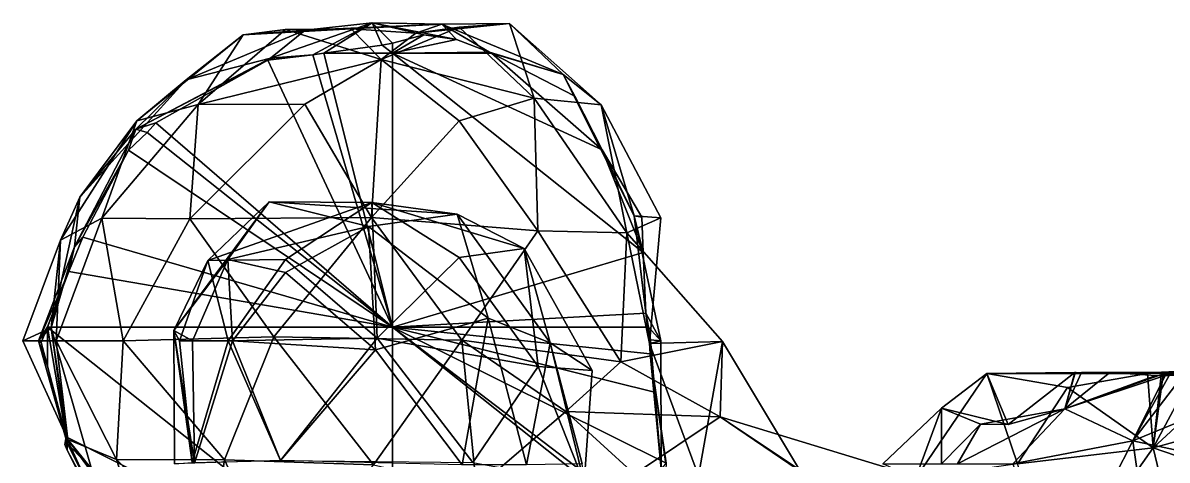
# Model space of a CAD drawing. Extents: x 290083 to 295691, y 4553739 to 4561622.
# Drawn here: x 292616.4 to 292782.3, y 4557980.9 to 4558044.2 of the extents above; entities that cross this region are included whole.
import ezdxf

# ---------------------------------------------------------------- set-up
doc = ezdxf.new("R2010")
doc.units = 0
doc.layers.add('Au_ppm_Pref_-_0_3', color=7, linetype='CONTINUOUS')

msp = doc.modelspace()

# ---------------------------------------------------------------- linework, layer by layer
at = {"layer": 'Au_ppm_Pref_-_0_3'}
for points in [[(292658.44, 4558039.62, 1906.61), (292652.3, 4558039.14, 1906.61), (292667.06, 4558044.23, 1904.05)], [(292667.06, 4558044.23, 1904.05), (292652.3, 4558039.14, 1906.61), (292657.33, 4558043.16, 1899.1)], [(292657.33, 4558043.16, 1899.1), (292677.15, 4558044.06, 1899.24), (292667.06, 4558044.23, 1904.05)], [(292660.02, 4558039.84, 1906.55), (292658.44, 4558039.62, 1906.61), (292667.06, 4558044.23, 1904.05)], [(292668.5, 4558041.03, 1906.2), (292660.02, 4558039.84, 1906.55), (292667.06, 4558044.23, 1904.05)], [(292670, 4558041.3, 1906.1), (292668.5, 4558041.03, 1906.2), (292667.06, 4558044.23, 1904.05)], [(292674.54, 4558042.51, 1905.55), (292670, 4558041.3, 1906.1), (292667.06, 4558044.23, 1904.05)], [(292667.06, 4558044.23, 1904.05), (292679.29, 4558041.83, 1905.16), (292674.54, 4558042.51, 1905.55)], [(292677.15, 4558044.06, 1899.24), (292679.29, 4558041.83, 1905.16), (292667.06, 4558044.23, 1904.05)], [(292673.36, 4558042.74, 1894.64), (292686.96, 4558044.16, 1894.64), (292677.15, 4558044.06, 1899.24)], [(292673.36, 4558042.74, 1894.64), (292679.66, 4558043.61, 1891.39), (292686.96, 4558044.16, 1894.64)], [(292677.15, 4558044.06, 1899.24), (292686.96, 4558044.16, 1894.64), (292694.75, 4558036.78, 1900.55)], [(292690.54, 4558033.34, 1888.94), (292686.96, 4558044.16, 1894.64), (292679.66, 4558043.61, 1891.39)], [(292690.54, 4558033.34, 1888.94), (292700.24, 4558032.35, 1894.64), (292686.96, 4558044.16, 1894.64)], [(292700.24, 4558032.35, 1894.64), (292694.75, 4558036.78, 1900.55), (292686.96, 4558044.16, 1894.64)], [(292648.34, 4558042.5, 1894.64), (292640.09, 4558035.97, 1900.56), (292632.95, 4558030.04, 1895.56)], [(292632.95, 4558030.04, 1895.56), (292641.82, 4558032.43, 1888.8), (292648.34, 4558042.5, 1894.64)], [(292640.09, 4558035.97, 1900.56), (292657.33, 4558043.16, 1899.1), (292652.3, 4558039.14, 1906.61)], [(292657.33, 4558043.16, 1899.1), (292640.09, 4558035.97, 1900.56), (292648.34, 4558042.5, 1894.64)], [(292641.82, 4558032.43, 1888.8), (292668.35, 4558038.93, 1888.07), (292654.46, 4558043.29, 1891.5)], [(292641.82, 4558032.43, 1888.8), (292654.46, 4558043.29, 1891.5), (292648.34, 4558042.5, 1894.64)], [(292663.99, 4558043.37, 1895.96), (292657.33, 4558043.16, 1899.1), (292648.34, 4558042.5, 1894.64)], [(292663.99, 4558043.37, 1895.96), (292648.34, 4558042.5, 1894.64), (292654.46, 4558043.29, 1891.5)], [(292663.99, 4558043.37, 1895.96), (292654.46, 4558043.29, 1891.5), (292668.35, 4558038.93, 1888.07)], [(292663.99, 4558043.37, 1895.96), (292677.15, 4558044.06, 1899.24), (292657.33, 4558043.16, 1899.1)], [(292663.99, 4558043.37, 1895.96), (292673.36, 4558042.74, 1894.64), (292677.15, 4558044.06, 1899.24)], [(292663.99, 4558043.37, 1895.96), (292668.35, 4558038.93, 1888.07), (292673.36, 4558042.74, 1894.64)], [(292673.36, 4558042.74, 1894.64), (292668.35, 4558038.93, 1888.07), (292679.66, 4558043.61, 1891.39)], [(292679.66, 4558043.61, 1891.39), (292668.35, 4558038.93, 1888.07), (292690.54, 4558033.34, 1888.94)], [(292670, 4558041.3, 1906.1), (292674.54, 4558042.51, 1905.55), (292670, 4558039.84, 1906.25)], [(292674.54, 4558042.51, 1905.55), (292679.29, 4558041.83, 1905.16), (292670, 4558039.84, 1906.25)], [(292677.15, 4558044.06, 1899.24), (292684.05, 4558040.01, 1904.89), (292679.29, 4558041.83, 1905.16)], [(292677.15, 4558044.06, 1899.24), (292694.75, 4558036.78, 1900.55), (292684.05, 4558040.01, 1904.89)], [(292668.5, 4558041.03, 1906.2), (292670, 4558039.84, 1906.25), (292660.02, 4558039.84, 1906.55)], [(292668.5, 4558041.03, 1906.2), (292670, 4558041.3, 1906.1), (292670, 4558039.84, 1906.25)], [(292679.29, 4558041.83, 1905.16), (292684.05, 4558040.01, 1904.89), (292670, 4558039.84, 1906.25)], [(292658.44, 4558039.62, 1906.61), (292670, 4558000.15, 1909.14), (292651.94, 4558038.85, 1906.86)], [(292652.8, 4558039.16, 1906.81), (292658.44, 4558039.62, 1906.61), (292651.94, 4558038.85, 1906.86)], [(292652.3, 4558039.14, 1906.61), (292652.8, 4558039.16, 1906.81), (292651.94, 4558038.85, 1906.86)], [(292652.3, 4558039.14, 1906.61), (292658.44, 4558039.62, 1906.61), (292652.8, 4558039.16, 1906.81)], [(292660.02, 4558039.84, 1906.55), (292670, 4558000.15, 1909.14), (292658.44, 4558039.62, 1906.61)], [(292670, 4558039.84, 1906.25), (292670, 4558000.15, 1909.14), (292660.02, 4558039.84, 1906.55)], [(292684.05, 4558040.01, 1904.89), (292684.37, 4558039.84, 1904.88), (292670, 4558039.84, 1906.25)], [(292706.34, 4558011, 1904.74), (292670, 4558000.15, 1909.14), (292670, 4558039.84, 1906.25)], [(292670, 4558039.84, 1906.25), (292700.37, 4558025.85, 1904.3), (292706.34, 4558011, 1904.74)], [(292684.37, 4558039.84, 1904.88), (292700.37, 4558025.85, 1904.3), (292670, 4558039.84, 1906.25)], [(292694.75, 4558036.78, 1900.55), (292684.37, 4558039.84, 1904.88), (292684.05, 4558040.01, 1904.89)], [(292684.37, 4558039.84, 1904.88), (292696.45, 4558033.64, 1904.15), (292700.37, 4558025.85, 1904.3)], [(292694.75, 4558036.78, 1900.55), (292696.45, 4558033.64, 1904.15), (292684.37, 4558039.84, 1904.88)], [(292651.94, 4558038.85, 1906.86), (292632.8, 4558028.84, 1906.52), (292652.3, 4558039.14, 1906.61)], [(292640.09, 4558035.97, 1900.56), (292652.3, 4558039.14, 1906.61), (292632.8, 4558028.84, 1906.52)], [(292635.68, 4558029.78, 1908), (292632.8, 4558028.84, 1906.52), (292651.94, 4558038.85, 1906.86)], [(292651.94, 4558038.85, 1906.86), (292670, 4558000.15, 1909.14), (292635.68, 4558029.78, 1908)], [(292657.29, 4558032.47, 1884.56), (292668.35, 4558038.93, 1888.07), (292641.82, 4558032.43, 1888.8)], [(292657.29, 4558032.47, 1884.56), (292666.95, 4558016.04, 1882.75), (292668.35, 4558038.93, 1888.07)], [(292666.95, 4558016.04, 1882.75), (292679.66, 4558030.07, 1884.02), (292668.35, 4558038.93, 1888.07)], [(292668.35, 4558038.93, 1888.07), (292679.66, 4558030.07, 1884.02), (292690.54, 4558033.34, 1888.94)], [(292640.09, 4558035.97, 1900.56), (292632.8, 4558028.84, 1906.52), (292624.67, 4558018.97, 1901.13)], [(292632.95, 4558030.04, 1895.56), (292640.09, 4558035.97, 1900.56), (292624.67, 4558018.97, 1901.13)], [(292696.45, 4558033.64, 1904.15), (292694.75, 4558036.78, 1900.55), (292700.37, 4558025.85, 1904.3)], [(292700.37, 4558025.85, 1904.3), (292694.75, 4558036.78, 1900.55), (292705.04, 4558016.28, 1900.58)], [(292700.24, 4558032.35, 1894.64), (292705.04, 4558016.28, 1900.58), (292694.75, 4558036.78, 1900.55)], [(292691.04, 4558014.13, 1883.97), (292690.54, 4558033.34, 1888.94), (292679.66, 4558030.07, 1884.02)], [(292691.04, 4558014.13, 1883.97), (292703.99, 4558013.84, 1889.42), (292690.54, 4558033.34, 1888.94)], [(292703.99, 4558013.84, 1889.42), (292700.24, 4558032.35, 1894.64), (292690.54, 4558033.34, 1888.94)], [(292632.95, 4558030.04, 1895.56), (292627.84, 4558015.95, 1888.38), (292641.82, 4558032.43, 1888.8)], [(292641.82, 4558032.43, 1888.8), (292627.84, 4558015.95, 1888.38), (292640.61, 4558015.83, 1883.52)], [(292640.61, 4558015.83, 1883.52), (292666.95, 4558016.04, 1882.75), (292657.29, 4558032.47, 1884.56)], [(292657.29, 4558032.47, 1884.56), (292641.82, 4558032.43, 1888.8), (292640.61, 4558015.83, 1883.52)], [(292703.99, 4558013.84, 1889.42), (292708.88, 4558016.02, 1894.64), (292700.24, 4558032.35, 1894.64)], [(292708.88, 4558016.02, 1894.64), (292705.04, 4558016.28, 1900.58), (292700.24, 4558032.35, 1894.64)], [(292621.86, 4558012.75, 1894.64), (292627.84, 4558015.95, 1888.38), (292632.95, 4558030.04, 1895.56)], [(292632.95, 4558030.04, 1895.56), (292624.67, 4558018.97, 1901.13), (292621.86, 4558012.75, 1894.64)], [(292634.43, 4558028.38, 1908.14), (292632.8, 4558028.84, 1906.52), (292635.68, 4558029.78, 1908)], [(292635.68, 4558029.78, 1908), (292670, 4558000.15, 1909.14), (292634.43, 4558028.38, 1908.14)], [(292679.66, 4558030.07, 1884.02), (292666.95, 4558016.04, 1882.75), (292691.04, 4558014.13, 1883.97)], [(292631.74, 4558025.82, 1908.09), (292623.89, 4558011.82, 1906.52), (292632.8, 4558028.84, 1906.52)], [(292623.89, 4558011.82, 1906.52), (292624.67, 4558018.97, 1901.13), (292632.8, 4558028.84, 1906.52)], [(292631.74, 4558025.82, 1908.09), (292632.8, 4558028.84, 1906.52), (292634.43, 4558028.38, 1908.14)], [(292670, 4558000.15, 1909.14), (292631.74, 4558025.82, 1908.09), (292634.43, 4558028.38, 1908.14)], [(292631.74, 4558025.82, 1908.09), (292625.1, 4558013.18, 1908.01), (292623.89, 4558011.82, 1906.52)], [(292670, 4558000.15, 1909.14), (292625.1, 4558013.18, 1908.01), (292631.74, 4558025.82, 1908.09)], [(292700.37, 4558025.85, 1904.3), (292706.14, 4558016.11, 1904.41), (292706.34, 4558011, 1904.74)], [(292705.04, 4558016.28, 1900.58), (292706.14, 4558016.11, 1904.41), (292700.37, 4558025.85, 1904.3)], [(292624.67, 4558018.97, 1901.13), (292623.89, 4558011.82, 1906.52), (292620.5, 4558000.06, 1900.67)], [(292620.5, 4558000.06, 1900.67), (292621.86, 4558012.75, 1894.64), (292624.67, 4558018.97, 1901.13)], [(292646.14, 4558009.97, 1859.01), (292638.31, 4557999.68, 1853.51), (292652.12, 4558018.31, 1852.99)], [(292643.24, 4558009.82, 1848.55), (292652.12, 4558018.31, 1852.99), (292638.31, 4557999.68, 1853.51)], [(292643.24, 4558009.82, 1848.55), (292667.02, 4558018.24, 1846.65), (292652.12, 4558018.31, 1852.99)], [(292643.24, 4558009.82, 1848.55), (292654.46, 4558009.95, 1843.22), (292667.02, 4558018.24, 1846.65)], [(292666.52, 4558014.75, 1858.56), (292646.14, 4558009.97, 1859.01), (292652.12, 4558018.31, 1852.99)], [(292666.52, 4558014.75, 1858.56), (292652.12, 4558018.31, 1852.99), (292679.39, 4558016.51, 1853.34)], [(292652.12, 4558018.31, 1852.99), (292667.02, 4558018.24, 1846.65), (292679.39, 4558016.51, 1853.34)], [(292654.46, 4558009.95, 1843.22), (292667.77, 4557998.56, 1840.52), (292667.02, 4558018.24, 1846.65)], [(292679.39, 4558016.51, 1853.34), (292667.02, 4558018.24, 1846.65), (292689.09, 4558011.54, 1847.13)], [(292667.77, 4557998.56, 1840.52), (292679.66, 4558010.24, 1843.12), (292667.02, 4558018.24, 1846.65)], [(292679.66, 4558010.24, 1843.12), (292689.09, 4558011.54, 1847.13), (292667.02, 4558018.24, 1846.65)], [(292621.22, 4557998.2, 1889.55), (292627.84, 4558015.95, 1888.38), (292621.86, 4558012.75, 1894.64)], [(292630.95, 4557998.2, 1883.56), (292627.84, 4558015.95, 1888.38), (292621.22, 4557998.2, 1889.55)], [(292640.61, 4558015.83, 1883.52), (292627.84, 4558015.95, 1888.38), (292630.95, 4557998.2, 1883.56)], [(292666.95, 4558016.04, 1882.75), (292640.61, 4558015.83, 1883.52), (292652.79, 4557998.78, 1882.48)], [(292680.04, 4557998.29, 1882.48), (292666.95, 4558016.04, 1882.75), (292652.79, 4557998.78, 1882.48)], [(292683.88, 4558001.47, 1860.1), (292666.52, 4558014.75, 1858.56), (292679.39, 4558016.51, 1853.34)], [(292680.04, 4557998.29, 1882.48), (292691.04, 4558014.13, 1883.97), (292666.95, 4558016.04, 1882.75)], [(292683.88, 4558001.47, 1860.1), (292679.39, 4558016.51, 1853.34), (292692.87, 4557997.9, 1853.15)], [(292679.39, 4558016.51, 1853.34), (292689.09, 4558011.54, 1847.13), (292692.87, 4557997.9, 1853.15)], [(292703.99, 4558013.84, 1889.42), (292707.26, 4557997.81, 1894.82), (292708.88, 4558016.02, 1894.64)], [(292706.14, 4558016.11, 1904.41), (292705.04, 4558016.28, 1900.58), (292706.34, 4558011, 1904.74)], [(292705.04, 4558016.28, 1900.58), (292706.7, 4558002.18, 1905.34), (292706.34, 4558011, 1904.74)], [(292706.7, 4558002.18, 1905.34), (292705.04, 4558016.28, 1900.58), (292708.89, 4557998.2, 1900.58)], [(292707.26, 4557997.81, 1894.82), (292705.04, 4558016.28, 1900.58), (292708.88, 4558016.02, 1894.64)], [(292707.26, 4557997.81, 1894.82), (292708.89, 4557998.2, 1900.58), (292705.04, 4558016.28, 1900.58)], [(292630.95, 4557998.2, 1883.56), (292652.79, 4557998.78, 1882.48), (292640.61, 4558015.83, 1883.52)], [(292666.52, 4558014.75, 1858.56), (292654.46, 4558008.07, 1862.3), (292646.14, 4558009.97, 1859.01)], [(292667.55, 4557996.9, 1863), (292654.46, 4558008.07, 1862.3), (292666.52, 4558014.75, 1858.56)], [(292667.55, 4557996.9, 1863), (292666.52, 4558014.75, 1858.56), (292683.88, 4558001.47, 1860.1)], [(292616.41, 4557998.2, 1894.64), (292621.86, 4558012.75, 1894.64), (292620.5, 4558000.06, 1900.67)], [(292621.86, 4558012.75, 1894.64), (292616.41, 4557998.2, 1894.64), (292621.22, 4557998.2, 1889.55)], [(292670, 4558000.15, 1909.14), (292623.09, 4558008.24, 1907.99), (292625.1, 4558013.18, 1908.01)], [(292623.89, 4558011.82, 1906.52), (292625.1, 4558013.18, 1908.01), (292623.09, 4558008.24, 1907.99)], [(292691.04, 4558014.13, 1883.97), (292680.04, 4557998.29, 1882.48), (292703.09, 4557995.12, 1884.63)], [(292703.09, 4557995.12, 1884.63), (292703.99, 4558013.84, 1889.42), (292691.04, 4558014.13, 1883.97)], [(292703.09, 4557995.12, 1884.63), (292717.85, 4557998.11, 1888.68), (292703.99, 4558013.84, 1889.42)], [(292703.99, 4558013.84, 1889.42), (292717.85, 4557998.11, 1888.68), (292707.26, 4557997.81, 1894.82)], [(292623.89, 4558011.82, 1906.52), (292623.09, 4558008.24, 1907.99), (292618.68, 4557998.2, 1906.52)], [(292623.89, 4558011.82, 1906.52), (292618.68, 4557998.2, 1906.52), (292620.5, 4558000.06, 1900.67)], [(292706.34, 4558011, 1904.74), (292706.7, 4558002.18, 1905.34), (292670, 4558000.15, 1909.14)], [(292691.11, 4557994.46, 1842.98), (292689.09, 4558011.54, 1847.13), (292679.66, 4558010.24, 1843.12)], [(292698.96, 4557993.87, 1847.13), (292692.87, 4557997.9, 1853.15), (292689.09, 4558011.54, 1847.13)], [(292698.96, 4557993.87, 1847.13), (292689.09, 4558011.54, 1847.13), (292691.11, 4557994.46, 1842.98)], [(292646.14, 4558009.97, 1859.01), (292641.01, 4557998.2, 1859.01), (292638.31, 4557999.68, 1853.51)], [(292638.31, 4557999.68, 1853.51), (292639.13, 4557998.2, 1847.13), (292643.24, 4558009.82, 1848.55)], [(292643.24, 4558009.82, 1848.55), (292639.13, 4557998.2, 1847.13), (292646.16, 4557998.2, 1843.22)], [(292646.78, 4557998.2, 1862.63), (292641.01, 4557998.2, 1859.01), (292646.14, 4558009.97, 1859.01)], [(292643.24, 4558009.82, 1848.55), (292646.16, 4557998.2, 1843.22), (292654.46, 4558009.95, 1843.22)], [(292646.78, 4557998.2, 1862.63), (292646.14, 4558009.97, 1859.01), (292654.46, 4558008.07, 1862.3)], [(292654.46, 4558009.95, 1843.22), (292646.16, 4557998.2, 1843.22), (292667.77, 4557998.56, 1840.52)], [(292679.66, 4558010.24, 1843.12), (292667.77, 4557998.56, 1840.52), (292691.11, 4557994.46, 1842.98)], [(292618.68, 4557998.2, 1906.52), (292623.09, 4558008.24, 1907.99), (292620, 4558000.19, 1907.97)], [(292623.09, 4558008.24, 1907.99), (292620, 4558000.15, 1907.97), (292620, 4558000.19, 1907.97)], [(292670, 4558000.15, 1909.14), (292620, 4558000.15, 1907.97), (292623.09, 4558008.24, 1907.99)], [(292667.55, 4557996.9, 1863), (292646.78, 4557998.2, 1862.63), (292654.46, 4558008.07, 1862.3)], [(292667.55, 4557996.9, 1863), (292683.88, 4558001.47, 1860.1), (292680.1, 4557980.2, 1865.7)], [(292670, 4558000.15, 1909.14), (292706.7, 4558002.18, 1905.34), (292707.1, 4558000.15, 1905.45)], [(292689.4, 4557980.22, 1859.43), (292680.1, 4557980.2, 1865.7), (292683.88, 4558001.47, 1860.1)], [(292689.4, 4557980.22, 1859.43), (292683.88, 4558001.47, 1860.1), (292692.87, 4557997.9, 1853.15)], [(292706.7, 4558002.18, 1905.34), (292708.89, 4557998.2, 1900.58), (292707.1, 4558000.15, 1905.45)], [(292622.92, 4557983.87, 1894.64), (292616.41, 4557998.2, 1894.64), (292620.5, 4558000.06, 1900.67)], [(292618.68, 4557998.2, 1906.52), (292620, 4558000.19, 1907.97), (292619.99, 4558000.16, 1907.97)], [(292619.99, 4558000.16, 1907.97), (292619.06, 4557997.95, 1907.76), (292618.68, 4557998.2, 1906.52)], [(292622.85, 4557983.35, 1907.48), (292620.5, 4558000.06, 1900.67), (292618.68, 4557998.2, 1906.52)], [(292619.99, 4558000.16, 1907.97), (292619.99, 4558000.15, 1907.97), (292619.06, 4557997.95, 1907.76)], [(292620, 4557994.53, 1907.87), (292619.06, 4557997.95, 1907.76), (292620, 4558000.15, 1907.97)], [(292620, 4558000.15, 1907.97), (292619.06, 4557997.95, 1907.76), (292619.99, 4558000.15, 1907.97)], [(292620, 4558000.19, 1907.97), (292620, 4558000.15, 1907.97), (292619.99, 4558000.16, 1907.97)], [(292619.99, 4558000.15, 1907.97), (292619.99, 4558000.16, 1907.97), (292620, 4558000.15, 1907.97)], [(292620, 4558000.15, 1907.97), (292622.7, 4557984.29, 1907.84), (292620, 4557994.53, 1907.87)], [(292670, 4557960.47, 1909.73), (292622.7, 4557984.29, 1907.84), (292620, 4558000.15, 1907.97)], [(292620, 4558000.15, 1907.97), (292670, 4558000.15, 1909.14), (292670, 4557960.47, 1909.73)], [(292622.92, 4557983.87, 1894.64), (292620.5, 4558000.06, 1900.67), (292626.36, 4557979.66, 1900.59)], [(292622.85, 4557983.35, 1907.48), (292626.36, 4557979.66, 1900.59), (292620.5, 4558000.06, 1900.67)], [(292639.13, 4557998.2, 1847.13), (292638.31, 4557999.68, 1853.51), (292640.93, 4557980.58, 1846.89)], [(292641.01, 4557998.2, 1859.01), (292641.3, 4557980.46, 1859.18), (292638.31, 4557999.68, 1853.51)], [(292641.3, 4557980.46, 1859.18), (292638.39, 4557980.39, 1853.07), (292638.31, 4557999.68, 1853.51)], [(292638.31, 4557999.68, 1853.51), (292638.39, 4557980.39, 1853.07), (292640.93, 4557980.58, 1846.89)], [(292709.08, 4557969.14, 1909.33), (292670, 4557960.47, 1909.73), (292670, 4558000.15, 1909.14)], [(292707.34, 4557996.29, 1905.93), (292708.19, 4557990.7, 1906.58), (292670, 4558000.15, 1909.14)], [(292707.1, 4558000.15, 1905.45), (292707.34, 4557996.29, 1905.93), (292670, 4558000.15, 1909.14)], [(292670, 4558000.15, 1909.14), (292708.19, 4557990.7, 1906.58), (292709.65, 4557980.48, 1907.78)], [(292670, 4558000.15, 1909.14), (292709.14, 4557970.43, 1909.16), (292709.08, 4557969.14, 1909.33)], [(292670, 4558000.15, 1909.14), (292709.65, 4557980.48, 1907.78), (292709.14, 4557970.43, 1909.16)], [(292707.1, 4558000.15, 1905.45), (292707.42, 4557998.35, 1905.66), (292707.34, 4557996.29, 1905.93)], [(292707.1, 4558000.15, 1905.45), (292708.89, 4557998.2, 1900.58), (292707.42, 4557998.35, 1905.66)], [(292622.92, 4557983.87, 1894.64), (292621.22, 4557998.2, 1889.55), (292616.41, 4557998.2, 1894.64)], [(292618.68, 4557998.2, 1906.52), (292619.06, 4557997.95, 1907.76), (292620, 4557994.53, 1907.87)], [(292620, 4557994.53, 1907.87), (292622.85, 4557983.35, 1907.48), (292618.68, 4557998.2, 1906.52)], [(292630.95, 4557998.2, 1883.56), (292621.22, 4557998.2, 1889.55), (292629.97, 4557980.97, 1888.9)], [(292622.92, 4557983.87, 1894.64), (292629.97, 4557980.97, 1888.9), (292621.22, 4557998.2, 1889.55)], [(292645.65, 4557980.96, 1883.16), (292630.95, 4557998.2, 1883.56), (292629.97, 4557980.97, 1888.9)], [(292645.65, 4557980.96, 1883.16), (292652.79, 4557998.78, 1882.48), (292630.95, 4557998.2, 1883.56)], [(292646.16, 4557998.2, 1843.22), (292639.13, 4557998.2, 1847.13), (292640.93, 4557980.58, 1846.89)], [(292646.16, 4557998.2, 1843.22), (292640.93, 4557980.58, 1846.89), (292653.74, 4557980.85, 1840.49)], [(292646.78, 4557998.2, 1862.63), (292641.3, 4557980.46, 1859.18), (292641.01, 4557998.2, 1859.01)], [(292653.78, 4557980.84, 1865.91), (292641.3, 4557980.46, 1859.18), (292646.78, 4557998.2, 1862.63)], [(292645.65, 4557980.96, 1883.16), (292667.22, 4557980.2, 1880.35), (292652.79, 4557998.78, 1882.48)], [(292646.16, 4557998.2, 1843.22), (292653.74, 4557980.85, 1840.49), (292667.77, 4557998.56, 1840.52)], [(292667.55, 4557996.9, 1863), (292653.78, 4557980.84, 1865.91), (292646.78, 4557998.2, 1862.63)], [(292667.22, 4557980.2, 1880.35), (292680.04, 4557998.29, 1882.48), (292652.79, 4557998.78, 1882.48)], [(292653.74, 4557980.85, 1840.49), (292681.63, 4557980.57, 1840.07), (292667.77, 4557998.56, 1840.52)], [(292667.22, 4557980.2, 1880.35), (292682.19, 4557976.85, 1879.2), (292680.04, 4557998.29, 1882.48)], [(292667.77, 4557998.56, 1840.52), (292681.63, 4557980.57, 1840.07), (292691.11, 4557994.46, 1842.98)], [(292680.04, 4557998.29, 1882.48), (292695.13, 4557987.93, 1881.6), (292703.09, 4557995.12, 1884.63)], [(292695.13, 4557987.93, 1881.6), (292680.04, 4557998.29, 1882.48), (292682.19, 4557976.85, 1879.2)], [(292689.4, 4557980.22, 1859.43), (292692.87, 4557997.9, 1853.15), (292697.51, 4557980.39, 1853.07)], [(292698.96, 4557993.87, 1847.13), (292697.77, 4557977.59, 1846.66), (292692.87, 4557997.9, 1853.15)], [(292697.51, 4557980.39, 1853.07), (292692.87, 4557997.9, 1853.15), (292697.77, 4557977.59, 1846.66)], [(292717.85, 4557998.11, 1888.68), (292703.09, 4557995.12, 1884.63), (292717.5, 4557987.15, 1882.11)], [(292707.26, 4557997.81, 1894.82), (292708.95, 4557979.59, 1900.37), (292708.89, 4557998.2, 1900.58)], [(292717.85, 4557998.11, 1888.68), (292714.36, 4557978.61, 1893.43), (292707.26, 4557997.81, 1894.82)], [(292714.36, 4557978.61, 1893.43), (292708.95, 4557979.59, 1900.37), (292707.26, 4557997.81, 1894.82)], [(292707.42, 4557998.35, 1905.66), (292708.95, 4557979.59, 1900.37), (292707.34, 4557996.29, 1905.93)], [(292708.89, 4557998.2, 1900.58), (292708.95, 4557979.59, 1900.37), (292707.42, 4557998.35, 1905.66)], [(292714.36, 4557978.61, 1893.43), (292717.85, 4557998.11, 1888.68), (292729.01, 4557979.52, 1888.27)], [(292729.01, 4557979.52, 1888.27), (292717.85, 4557998.11, 1888.68), (292717.5, 4557987.15, 1882.11)], [(292653.78, 4557980.84, 1865.91), (292667.55, 4557996.9, 1863), (292680.1, 4557980.2, 1865.7)], [(292708.19, 4557990.7, 1906.58), (292707.34, 4557996.29, 1905.93), (292709.61, 4557980.39, 1906.52)], [(292708.95, 4557979.59, 1900.37), (292709.61, 4557980.39, 1906.52), (292707.34, 4557996.29, 1905.93)], [(292620, 4557994.53, 1907.87), (292622.7, 4557984.29, 1907.84), (292622.85, 4557983.35, 1907.48)], [(292691.11, 4557994.46, 1842.98), (292681.63, 4557980.57, 1840.07), (292697.77, 4557977.59, 1846.66)], [(292698.96, 4557993.87, 1847.13), (292691.11, 4557994.46, 1842.98), (292697.77, 4557977.59, 1846.66)], [(292695.13, 4557987.93, 1881.6), (292717.5, 4557987.15, 1882.11), (292703.09, 4557995.12, 1884.63)], [(292804.37, 4557994.51, 1847.55), (292781.78, 4557993.63, 1847.62), (292787.72, 4557993.92, 1846.76)], [(292786.04, 4557993.42, 1849.57), (292781.78, 4557993.63, 1847.62), (292804.37, 4557994.51, 1847.55)], [(292745.83, 4557978.26, 1846.64), (292756.14, 4557993.46, 1845.97), (292760.62, 4557980.39, 1852.61)], [(292745.83, 4557978.26, 1846.64), (292749.58, 4557988.41, 1841.19), (292756.14, 4557993.46, 1845.97)], [(292749.58, 4557988.41, 1841.19), (292759.26, 4557986.05, 1841.19), (292756.14, 4557993.46, 1845.97)], [(292768.89, 4557993.61, 1842.24), (292769.11, 4557993.6, 1842.33), (292756.14, 4557993.46, 1845.97)], [(292756.14, 4557993.46, 1845.97), (292759.26, 4557986.05, 1841.19), (292768.89, 4557993.61, 1842.24)], [(292769.11, 4557993.6, 1842.33), (292772.98, 4557993.55, 1844.14), (292756.14, 4557993.46, 1845.97)], [(292772.98, 4557993.55, 1844.14), (292779.43, 4557993.47, 1846.72), (292756.14, 4557993.46, 1845.97)], [(292779.43, 4557993.47, 1846.72), (292767.85, 4557991.43, 1850.81), (292756.14, 4557993.46, 1845.97)], [(292756.14, 4557993.46, 1845.97), (292767.85, 4557991.43, 1850.81), (292760.62, 4557980.39, 1852.61)], [(292767.47, 4557988.35, 1835.36), (292768.89, 4557993.61, 1842.24), (292759.26, 4557986.05, 1841.19)], [(292767.47, 4557988.35, 1835.36), (292768.96, 4557993.54, 1842.11), (292768.89, 4557993.61, 1842.24)], [(292767.47, 4557988.35, 1835.36), (292774.01, 4557993.59, 1839.83), (292769.89, 4557993.6, 1841.76)], [(292768.96, 4557993.54, 1842.11), (292767.47, 4557988.35, 1835.36), (292769.89, 4557993.6, 1841.76)], [(292767.47, 4557988.35, 1835.36), (292780.67, 4557993.17, 1836.14), (292774.01, 4557993.59, 1839.83)], [(292767.47, 4557988.35, 1835.36), (292781.1, 4557993.16, 1835.92), (292780.67, 4557993.17, 1836.14)], [(292782.03, 4557993.16, 1835.68), (292781.1, 4557993.16, 1835.92), (292767.47, 4557988.35, 1835.36)], [(292767.47, 4557988.35, 1835.36), (292777.32, 4557983.7, 1828.82), (292782.03, 4557993.16, 1835.68)], [(292779.43, 4557993.47, 1846.72), (292780.29, 4557982.7, 1854.13), (292767.85, 4557991.43, 1850.81)], [(292768.96, 4557993.54, 1842.11), (292768.9, 4557993.61, 1842.23), (292768.89, 4557993.61, 1842.24)], [(292768.9, 4557993.61, 1842.23), (292768.9, 4557993.61, 1842.24), (292768.89, 4557993.61, 1842.24)], [(292769.11, 4557993.6, 1842.33), (292768.89, 4557993.61, 1842.24), (292768.9, 4557993.61, 1842.24)], [(292768.96, 4557993.54, 1842.11), (292769.11, 4557993.6, 1842.33), (292768.9, 4557993.61, 1842.24)], [(292768.96, 4557993.54, 1842.11), (292768.9, 4557993.61, 1842.24), (292768.9, 4557993.61, 1842.23)], [(292770.76, 4557993.61, 1842.15), (292768.96, 4557993.54, 1842.11), (292769.89, 4557993.6, 1841.76)], [(292772.68, 4557993.56, 1843.85), (292768.96, 4557993.54, 1842.11), (292770.76, 4557993.61, 1842.15)], [(292772.98, 4557993.55, 1844.14), (292769.11, 4557993.6, 1842.33), (292768.96, 4557993.54, 1842.11)], [(292772.98, 4557993.55, 1844.14), (292768.96, 4557993.54, 1842.11), (292772.68, 4557993.56, 1843.85)], [(292792.74, 4557993.62, 1841.07), (292770.76, 4557993.61, 1842.15), (292769.89, 4557993.6, 1841.76)], [(292769.89, 4557993.6, 1841.76), (292774.01, 4557993.59, 1839.83), (292792.74, 4557993.62, 1841.07)], [(292770.76, 4557993.61, 1842.15), (292792.74, 4557993.62, 1841.07), (292772.68, 4557993.56, 1843.85)], [(292772.68, 4557993.56, 1843.85), (292792.74, 4557993.62, 1841.07), (292779.43, 4557993.47, 1846.72)], [(292772.68, 4557993.56, 1843.85), (292779.43, 4557993.47, 1846.72), (292772.98, 4557993.55, 1844.14)], [(292774.01, 4557993.59, 1839.83), (292784.31, 4557993.57, 1837.63), (292792.74, 4557993.62, 1841.07)], [(292784.31, 4557993.57, 1837.63), (292774.01, 4557993.59, 1839.83), (292780.67, 4557993.17, 1836.14)], [(292777.32, 4557983.7, 1828.82), (292784.61, 4557993.19, 1834.96), (292782.59, 4557993.16, 1835.52)], [(292796.1, 4557991.41, 1830.14), (292784.61, 4557993.19, 1834.96), (292777.32, 4557983.7, 1828.82)], [(292777.32, 4557983.7, 1828.82), (292782.59, 4557993.16, 1835.52), (292782.03, 4557993.16, 1835.68)], [(292779.43, 4557993.47, 1846.72), (292792.74, 4557993.62, 1841.07), (292787.72, 4557993.92, 1846.76)], [(292781.47, 4557993.62, 1847.49), (292779.43, 4557993.47, 1846.72), (292787.72, 4557993.92, 1846.76)], [(292780.29, 4557982.7, 1854.13), (292779.43, 4557993.47, 1846.72), (292781.47, 4557993.62, 1847.49)], [(292781.78, 4557993.63, 1847.62), (292780.29, 4557982.7, 1854.13), (292781.47, 4557993.62, 1847.49)], [(292786.04, 4557993.42, 1849.57), (292780.29, 4557982.7, 1854.13), (292781.78, 4557993.63, 1847.62)], [(292787.32, 4557989.21, 1852.87), (292780.29, 4557982.7, 1854.13), (292786.04, 4557993.42, 1849.57)], [(292780.67, 4557993.17, 1836.14), (292785.14, 4557993.57, 1837.38), (292784.31, 4557993.57, 1837.63)], [(292787.22, 4557993.4, 1835.71), (292785.14, 4557993.57, 1837.38), (292780.67, 4557993.17, 1836.14)], [(292787.22, 4557993.4, 1835.71), (292780.67, 4557993.17, 1836.14), (292781.1, 4557993.16, 1835.92)], [(292782.03, 4557993.16, 1835.68), (292787.22, 4557993.4, 1835.71), (292781.1, 4557993.16, 1835.92)], [(292787.72, 4557993.92, 1846.76), (292781.78, 4557993.63, 1847.62), (292781.47, 4557993.62, 1847.49)], [(292782.59, 4557993.16, 1835.52), (292787.22, 4557993.4, 1835.71), (292782.03, 4557993.16, 1835.68)], [(292767.85, 4557991.43, 1850.81), (292780.29, 4557982.7, 1854.13), (292760.62, 4557980.39, 1852.61)], [(292796.1, 4557991.41, 1830.14), (292777.32, 4557983.7, 1828.82), (292792.98, 4557980.36, 1823.18)], [(292708.19, 4557990.7, 1906.58), (292709.61, 4557980.39, 1906.52), (292709.65, 4557980.48, 1907.78)], [(292682.19, 4557976.85, 1879.2), (292705.09, 4557978.88, 1878.94), (292695.13, 4557987.93, 1881.6)], [(292717.5, 4557987.15, 1882.11), (292695.13, 4557987.93, 1881.6), (292705.09, 4557978.88, 1878.94)], [(292745.83, 4557978.26, 1846.64), (292741.09, 4557980.39, 1841.19), (292749.58, 4557988.41, 1841.19)], [(292749.58, 4557988.41, 1841.19), (292741.09, 4557980.39, 1841.19), (292749.56, 4557980.39, 1838.51)], [(292749.58, 4557988.41, 1841.19), (292749.56, 4557980.39, 1838.51), (292755.26, 4557986.12, 1839.28)], [(292759.26, 4557986.05, 1841.19), (292749.58, 4557988.41, 1841.19), (292755.26, 4557986.12, 1839.28)], [(292751.91, 4557980.39, 1835.25), (292767.47, 4557988.35, 1835.36), (292755.26, 4557986.12, 1839.28)], [(292767.47, 4557988.35, 1835.36), (292751.91, 4557980.39, 1835.25), (292759.94, 4557980.39, 1831.52)], [(292755.26, 4557986.12, 1839.28), (292767.47, 4557988.35, 1835.36), (292759.26, 4557986.05, 1841.19)], [(292767.47, 4557988.35, 1835.36), (292759.94, 4557980.39, 1831.52), (292777.32, 4557983.7, 1828.82)], [(292780.29, 4557982.7, 1854.13), (292787.32, 4557989.21, 1852.87), (292802.68, 4557988.83, 1851.65)], [(292802.68, 4557988.83, 1851.65), (292795.36, 4557977.5, 1856.96), (292780.29, 4557982.7, 1854.13)], [(292705.09, 4557978.88, 1878.94), (292730, 4557978.67, 1877.43), (292717.5, 4557987.15, 1882.11)], [(292717.5, 4557987.15, 1882.11), (292743, 4557979.41, 1882.73), (292729.01, 4557979.52, 1888.27)], [(292743, 4557979.41, 1882.73), (292717.5, 4557987.15, 1882.11), (292730, 4557978.67, 1877.43)], [(292751.91, 4557980.39, 1835.25), (292755.26, 4557986.12, 1839.28), (292749.56, 4557980.39, 1838.51)], [(292622.7, 4557984.29, 1907.84), (292622.83, 4557982.35, 1907.81), (292622.51, 4557983.16, 1907.81)], [(292622.85, 4557983.35, 1907.48), (292622.7, 4557984.29, 1907.84), (292622.51, 4557983.16, 1907.81)], [(292622.83, 4557982.35, 1907.81), (292622.85, 4557983.35, 1907.48), (292622.51, 4557983.16, 1907.81)], [(292622.7, 4557984.29, 1907.84), (292631.17, 4557965.64, 1907.94), (292622.83, 4557982.35, 1907.81)], [(292670, 4557960.47, 1909.73), (292631.17, 4557965.64, 1907.94), (292622.7, 4557984.29, 1907.84)], [(292631.78, 4557965.66, 1907.55), (292622.85, 4557983.35, 1907.48), (292622.83, 4557982.35, 1907.81)], [(292631.78, 4557965.66, 1907.55), (292626.36, 4557979.66, 1900.59), (292622.85, 4557983.35, 1907.48)], [(292633.82, 4557969.01, 1894.64), (292622.92, 4557983.87, 1894.64), (292626.36, 4557979.66, 1900.59)], [(292622.92, 4557983.87, 1894.64), (292633.82, 4557969.01, 1894.64), (292629.97, 4557980.97, 1888.9)], [(292759.94, 4557980.39, 1831.52), (292766.29, 4557962.05, 1828.69), (292777.32, 4557983.7, 1828.82)], [(292780.38, 4557962.38, 1823.27), (292777.32, 4557983.7, 1828.82), (292766.29, 4557962.05, 1828.69)], [(292792.98, 4557980.36, 1823.18), (292777.32, 4557983.7, 1828.82), (292780.38, 4557962.38, 1823.27)], [(292631.17, 4557965.64, 1907.94), (292631.78, 4557965.66, 1907.55), (292622.83, 4557982.35, 1907.81)], [(292780.29, 4557982.7, 1854.13), (292766.2, 4557962.76, 1853.63), (292760.62, 4557980.39, 1852.61)], [(292785.1, 4557962.57, 1856.82), (292766.2, 4557962.76, 1853.63), (292780.29, 4557982.7, 1854.13)], [(292795.36, 4557977.5, 1856.96), (292785.1, 4557962.57, 1856.82), (292780.29, 4557982.7, 1854.13)], [(292645.65, 4557980.96, 1883.16), (292629.97, 4557980.97, 1888.9), (292643.52, 4557967.08, 1889.42)], [(292633.82, 4557969.01, 1894.64), (292643.52, 4557967.08, 1889.42), (292629.97, 4557980.97, 1888.9)], [(292643.52, 4557967.08, 1889.42), (292654.22, 4557962.27, 1882.6), (292645.65, 4557980.96, 1883.16)], [(292645.65, 4557980.96, 1883.16), (292654.22, 4557962.27, 1882.6), (292667.22, 4557980.2, 1880.35)]]:
    msp.add_3dface(points, dxfattribs=at)

doc.saveas('drawing.dxf')
